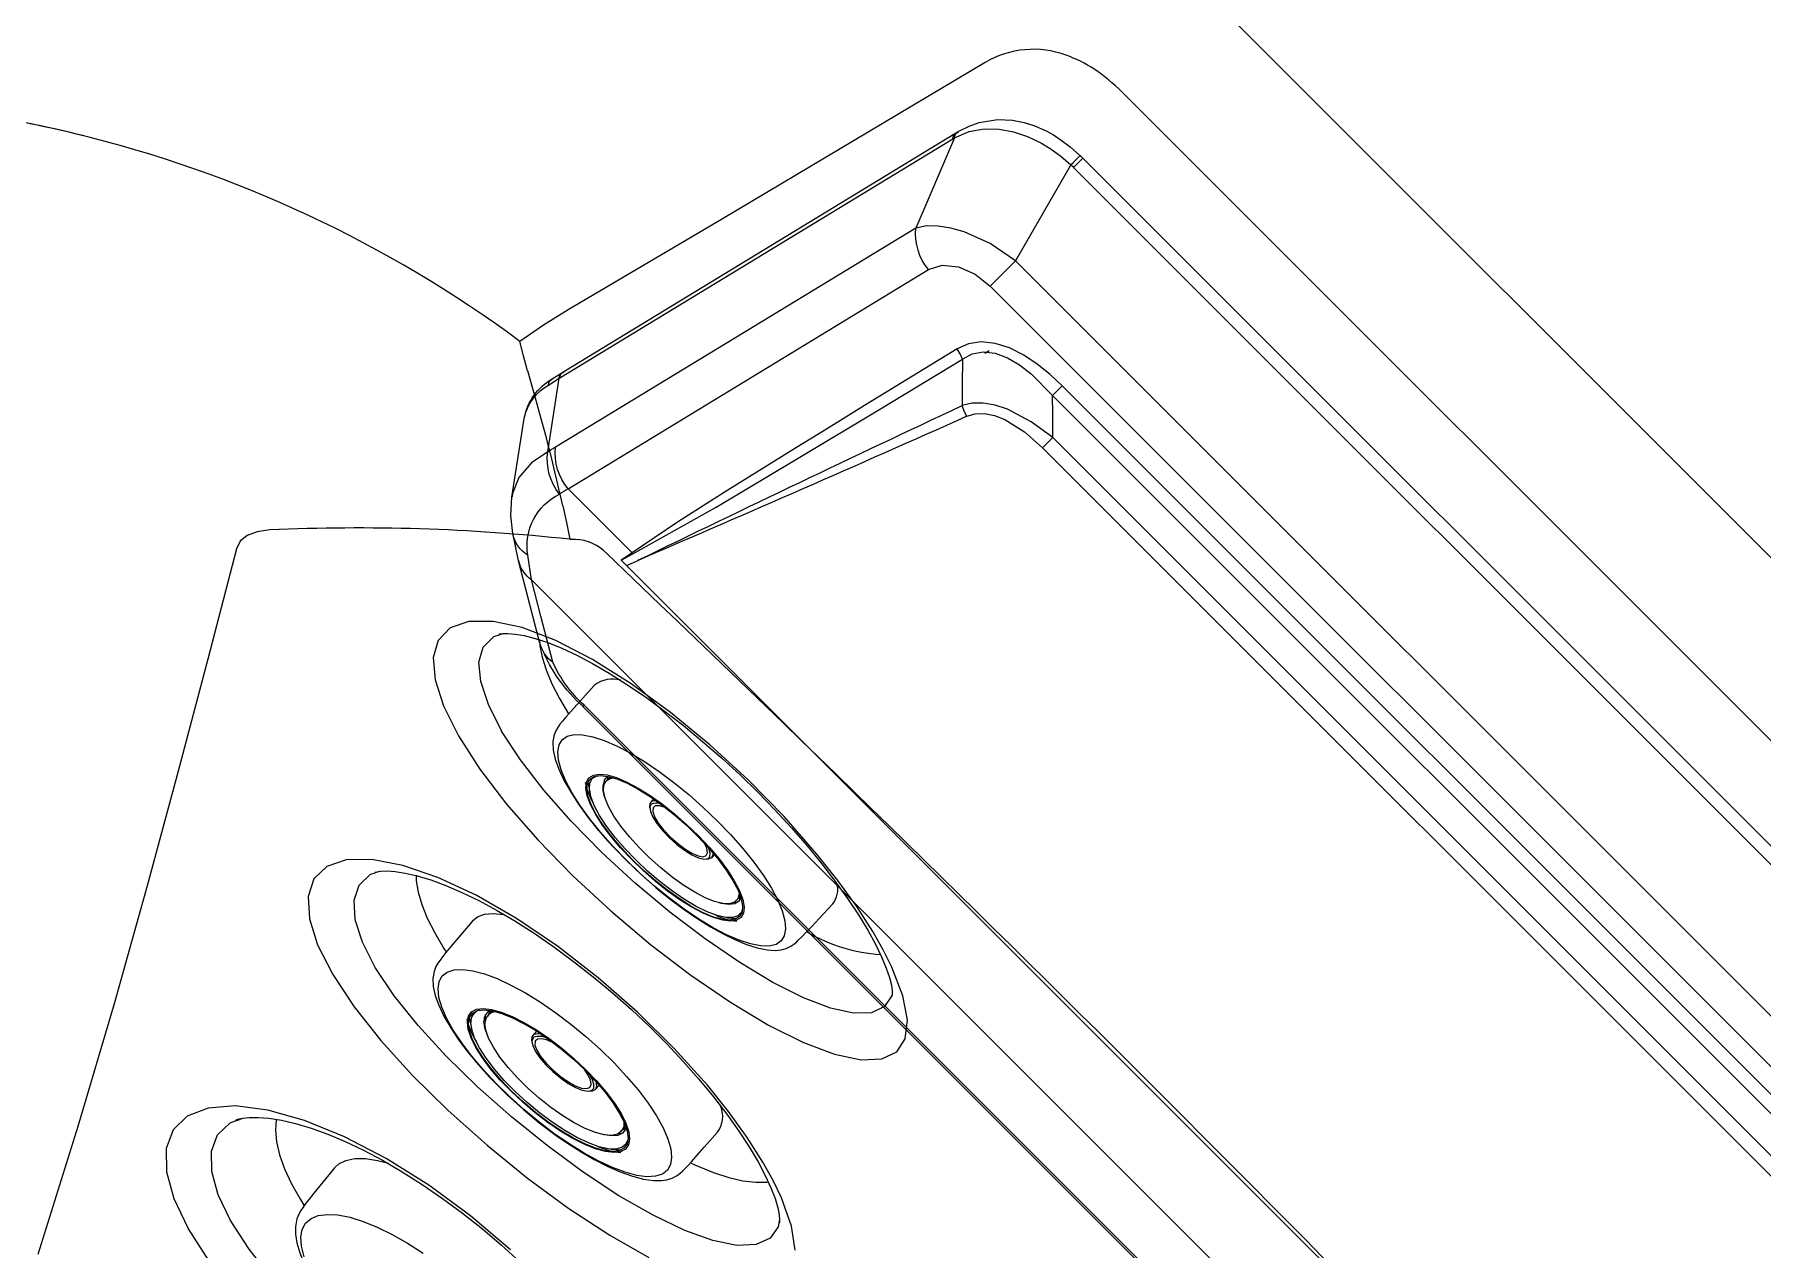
# Model space of a CAD drawing. Extents: x 413 to 494, y 628 to 766.
# Drawn here: x 476.15 to 485.77, y 711.71 to 718.48 of the extents above; entities that cross this region are included whole.
import ezdxf

# ---------------------------------------------------------------- set-up
doc = ezdxf.new("R2010")
doc.units = 0
doc.header["$MEASUREMENT"] = 0
for name, color, linetype in [('1', 4, 'Continuous'), ('BDIM_CYAN', 4, 'Continuous'), ('BDIM_GREEN', 3, 'Continuous'), ('BDIM_YELLOW', 2, 'Continuous')]:
    doc.layers.add(name, color=color, linetype=linetype)

# ---------------------------------------------------------------- blocks, each defined once
blk = doc.blocks.new('PILLOW')
at = {"layer": 'BDIM_GREEN', "linetype": 'Continuous', "lineweight": 25}
for p, q in [((9.7038, -3.1329), (9.6939, -3.127)), ((11.8932, -4.4649), (9.7038, -3.133)), ((9.7155, -3.1617), (9.9303, -3.6649)), ((9.7246, -3.1672), (9.7155, -3.1617)), ((11.914, -4.499), (9.7246, -3.1672)), ((9.0161, -3.2604), (9.001, -3.2752)), ((9.0005, -3.2747), (3.2748, -9.0005)), ((9.0522, -3.3264), (3.3264, -9.0521)), ((9.0662, -3.3127), (9.3761, -3.8473)), ((9.9303, -3.6649), (11.9388, -4.8868)), ((3.8474, -9.3761), (9.3761, -3.8473)), ((9.3761, -3.8473), (9.5166, -3.9877)), ((11.8688, -5.1185), (9.8603, -3.8966)), ((9.5166, -3.9877), (3.9878, -9.5165)), ((9.522, -4.3488), (9.5469, -4.364)), ((11.8977, -4.4677), (11.8932, -4.4649)), ((11.9579, -4.506), (11.8977, -4.4677)), ((11.9185, -4.5018), (11.914, -4.4991)), ((11.9817, -4.9117), (11.9185, -4.5018)), ((11.9774, -4.5396), (11.9185, -4.5018)), ((4.5448, -9.1148), (9.1148, -4.5447)), ((9.1687, -4.5986), (4.5986, -9.1686)), ((9.1687, -4.5986), (9.1148, -4.5447)), ((12.1828, -5.1655), (12.1112, -4.7147)), ((4.8328, -9.1676), (9.1676, -4.8327)), ((9.2247, -4.8898), (4.8899, -9.2246)), ((9.2247, -4.8898), (9.1676, -4.8327)), ((11.5122, -5.4751), (11.8688, -5.1185)), ((12.1447, -5.519), (12.1773, -5.3662)), ((11.5737, -5.5155), (11.5084, -5.4797)), ((11.5122, -5.4751), (11.5737, -5.5155)), ((12.072, -5.626), (12.0928, -5.4876)), ((11.5431, -5.5461), (5.5462, -11.5431)), ((11.5431, -5.5461), (11.4791, -5.5168)), ((11.5737, -5.5155), (11.5431, -5.5461)), ((12.0262, -5.978), (12.1445, -5.5199)), ((12.072, -5.626), (5.626, -12.072)), ((11.7796, -6.3231), (6.3232, -11.7795)), ((6.3306, -11.787), (11.787, -6.3306)), ((11.7849, -6.3285), (11.7844, -6.328)), ((3.2752, -9.0009), (3.2604, -9.016)), ((3.2752, -9.001), (3.2748, -9.0005)), ((3.8474, -9.3761), (3.3127, -9.0661)), ((4.5986, -9.1686), (4.5448, -9.1148)), ((4.8899, -9.2246), (4.8328, -9.1676)), ((3.9878, -9.5165), (3.8474, -9.3761)), ((3.1271, -9.6939), (3.133, -9.7038)), ((3.133, -9.7038), (4.4649, -11.8931)), ((3.6649, -9.9303), (3.1617, -9.7155)), ((3.1617, -9.7155), (3.1672, -9.7246)), ((3.1672, -9.7246), (4.4991, -11.9139)), ((3.8967, -9.8603), (5.1186, -11.8687)), ((4.8868, -11.9387), (3.6649, -9.9303)), ((5.1186, -11.8687), (5.4752, -11.5121)), ((5.5155, -11.5737), (5.4752, -11.5121)), ((5.4798, -11.5083), (5.5155, -11.5737)), ((5.5462, -11.5431), (5.5155, -11.5737)), ((5.5168, -11.479), (5.5462, -11.5431)), ((6.328, -11.7844), (6.3285, -11.7849)), ((4.4649, -11.8931), (4.4677, -11.8977)), ((4.4677, -11.8977), (4.506, -11.9578)), ((4.4991, -11.9139), (4.5019, -11.9184)), ((4.9117, -11.9816), (4.5019, -11.9184)), ((4.5019, -11.9184), (4.5397, -11.9774)), ((5.5199, -12.1444), (5.978, -12.0261)), ((4.7148, -12.1112), (5.1656, -12.1828)), ((5.4876, -12.0927), (5.626, -12.072)), ((5.3662, -12.1773), (5.519, -12.1447))]:
    blk.add_line(p, q, dxfattribs=at)
at = {"layer": 'BDIM_GREEN', "linetype": 'Continuous', "lineweight": 25, "flags": 128}
for points in [[(9.694, -3.1271), (9.6335, -3.0965), (9.5771, -3.0769), (9.4754, -3.0604), (9.3922, -3.0634), (9.3277, -3.0757), (9.2728, -3.0928), (9.2045, -3.1229), (9.1643, -3.1453), (9.12, -3.1742), (9.0713, -3.2112), (9.0161, -3.2604)], [(9.7155, -3.1617), (9.6328, -3.1274), (9.5497, -3.1123), (9.4673, -3.1133), (9.3872, -3.1277), (9.309, -3.1539), (9.2306, -3.1919), (9.1774, -3.2247), (9.1233, -3.264), (9.0662, -3.3127)], [(9.0008, -3.275), (9.0092, -3.2667), (9.0159, -3.2602)], [(9.0662, -3.3127), (9.0583, -3.3203), (9.0522, -3.3264)], [(9.3761, -3.8473), (9.5163, -3.7514), (9.6623, -3.6853), (9.7349, -3.6646), (9.8055, -3.6533), (9.8718, -3.6527), (9.9303, -3.6649)], [(9.8603, -3.8966), (9.7836, -3.8724), (9.6933, -3.8813), (9.6007, -3.9216), (9.5166, -3.9877)], [(9.1148, -4.5447), (9.1824, -4.4812), (9.2538, -4.4234), (9.3295, -4.3728), (9.4086, -4.3328), (9.4888, -4.3075), (9.5667, -4.2996), (9.6382, -4.3107), (9.7005, -4.3384)], [(9.6708, -4.3947), (9.6174, -4.3664), (9.5561, -4.3548), (9.4894, -4.3622), (9.4207, -4.3872), (9.353, -4.4267), (9.2881, -4.4771), (9.1687, -4.5986)], [(9.6708, -4.3947), (9.683, -4.3654), (9.7005, -4.3384)], [(9.6708, -4.3947), (9.672, -4.5401), (9.6729, -4.6544)], [(11.5084, -5.4797), (11.0436, -5.2199), (10.5857, -4.9473), (10.1282, -4.6716), (9.6708, -4.3947)], [(9.7005, -4.3384), (9.8498, -4.4297), (9.9824, -4.5109), (10.0983, -4.5819), (10.2165, -4.6544), (10.3502, -4.7365), (10.4768, -4.8145), (10.5964, -4.8883), (10.7328, -4.9726), (10.9935, -5.1351), (11.2594, -5.3043), (11.5122, -5.4751)], [(9.1676, -4.8327), (9.1682, -4.7016), (9.1687, -4.5986)], [(9.1676, -4.8327), (9.2875, -4.744), (9.4194, -4.6744), (9.4878, -4.6517), (9.5549, -4.6401), (9.6175, -4.6413), (9.6729, -4.6544)], [(9.6459, -4.7139), (9.5996, -4.7001), (9.5475, -4.6985), (9.4917, -4.7097), (9.4346, -4.732), (9.3251, -4.8007), (9.2247, -4.8898)], [(9.6459, -4.7139), (9.6623, -4.6855), (9.6729, -4.6544)], [(12.1772, -5.3669), (12.188, -5.2669), (12.1824, -5.1627)], [(11.9536, -6.0845), (12.0198, -5.8276), (12.072, -5.626)], [(3.2605, -9.0161), (3.2006, -9.0846), (3.1554, -9.1483), (3.1207, -9.2094), (3.0847, -9.2975), (3.065, -9.3832), (3.0603, -9.4674), (3.07, -9.5484), (3.0927, -9.6239), (3.1271, -9.694)], [(3.2602, -9.0159), (3.2685, -9.0074), (3.275, -9.0007)], [(3.3127, -9.0661), (3.264, -9.1233), (3.2247, -9.1774), (3.192, -9.2306), (3.154, -9.3089), (3.1278, -9.3871), (3.1133, -9.4672), (3.1123, -9.5496), (3.1275, -9.6327), (3.1617, -9.7155)], [(3.3264, -9.0521), (3.3187, -9.06), (3.3127, -9.0661)], [(4.3385, -9.7005), (4.3108, -9.6382), (4.2997, -9.5671), (4.3074, -9.4894), (4.3179, -9.4495), (4.3327, -9.409), (4.3708, -9.3328), (4.4224, -9.2548), (4.5448, -9.1148)], [(4.5986, -9.1686), (4.4769, -9.2884), (4.4267, -9.3533), (4.3871, -9.421), (4.3622, -9.4899), (4.3549, -9.5565), (4.3666, -9.6176), (4.3947, -9.6708)], [(4.5986, -9.1686), (4.7298, -9.168), (4.8328, -9.1676)], [(4.6545, -9.6729), (4.6413, -9.6176), (4.6402, -9.5549), (4.6518, -9.4877), (4.6745, -9.4192), (4.744, -9.2875), (4.8328, -9.1676)], [(4.8899, -9.2246), (4.8219, -9.2987), (4.7636, -9.378), (4.7201, -9.4618), (4.6978, -9.5605), (4.714, -9.6459)], [(3.6649, -9.9303), (3.6528, -9.8717), (3.6533, -9.8055), (3.6646, -9.735), (3.6853, -9.6624), (3.7514, -9.5163), (3.8474, -9.3761)], [(3.9878, -9.5165), (3.9217, -9.6006), (3.8813, -9.6933), (3.8724, -9.7836), (3.8967, -9.8603)], [(4.3947, -9.6708), (4.3654, -9.683), (4.3385, -9.7005)], [(5.4752, -11.5121), (5.3807, -11.3756), (5.2899, -11.237), (5.1947, -11.0879), (5.1054, -10.9459), (5.0137, -10.7989), (4.9231, -10.6527), (4.8474, -10.5301), (4.7423, -10.3593), (4.6224, -10.1641), (4.4878, -9.9445), (4.3385, -9.7005)], [(4.6545, -9.6729), (4.509, -9.6717), (4.3947, -9.6708)], [(4.3947, -9.6708), (4.6716, -10.1282), (4.9473, -10.5857), (5.2199, -11.0435), (5.4798, -11.5083)], [(4.714, -9.6459), (4.6818, -9.6638), (4.6545, -9.6729)], [(5.5167, -11.4791), (5.0819, -10.5778), (4.6545, -9.6729)], [(4.714, -9.6459), (5.1186, -10.5602), (5.317, -11.0201), (5.3845, -11.1767), (5.4116, -11.2395), (5.4153, -11.2479), (5.4156, -11.2488), (5.4158, -11.2492), (5.4159, -11.2494), (5.4162, -11.2501), (5.517, -11.4789)], [(5.626, -12.072), (5.8827, -12.0056), (6.0845, -11.9535)], [(5.1628, -12.1824), (5.267, -12.1879), (5.3669, -12.1771)]]:
    blk.add_lwpolyline(points, dxfattribs=at)
at = {"layer": 'BDIM_GREEN', "linetype": 'Continuous', "lineweight": 25}
for centre, radius, start, end in [((9.618, -3.697), 0.3139, 320.51121, 5.87223), ((11.7985, -4.7831), 0.3197, 10.89475, 60.1159), ((69.7353, 129.9544), 147.4663, 245.953435, 246.730987), ((-51.6253, -135.3831), 144.3866, 64.08404, 64.878272), ((11.6265, -4.9189), 0.3139, 320.51121, 5.87223), ((11.6734, -4.954), 0.3112, 321.38032, 7.82331), ((11.7804, -5.4344), 0.3168, 350.34117, 64.56175), ((11.6467, -5.5899), 0.1769, 139.51611, 141.45316), ((11.192, -5.6692), 0.8895, 311.97824, 337.62002), ((11.302, -5.7922), 0.7141, 311.97177, 335.8418), ((-2.2111, -14.7807), 7.9479, 45.97276, 46.4965), ((3.6971, -9.618), 0.3139, 264.12777, 309.48879), ((5.59, -11.6466), 0.1769, 128.54684, 130.48389), ((5.6644, -11.1843), 0.8983, 290.37626, 317.86931), ((5.7932, -11.3033), 0.7125, 294.13089, 318.0554), ((4.9189, -11.6265), 0.3139, 264.12777, 309.48879), ((4.9542, -11.6738), 0.3108, 262.1449, 308.65135), ((5.4352, -11.779), 0.3181, 205.61002, 279.4841), ((4.7831, -11.7984), 0.3197, 209.89627, 259.04405)]:
    blk.add_arc(centre, radius, start, end, dxfattribs=at)
for centre, major_axis, ratio, start_param, end_param in [((11.7887, -3.2868), (-0.7368, 1.6949), 0.480619, 2.543345, 2.582873), ((11.5937, -3.3936), (-0.9508, 1.8507), 0.433377, 2.49452, 2.534048), ((3.2869, -11.7887), (1.6949, -0.7368), 0.480619, 0.558719, 0.598248), ((3.3936, -11.5937), (1.8507, -0.9508), 0.433377, 0.607543, 0.647072)]:
    blk.add_ellipse(centre, major_axis=major_axis, ratio=ratio, start_param=start_param, end_param=end_param, dxfattribs=at)
at = {"layer": 'BDIM_YELLOW', "linetype": 'Continuous', "lineweight": 25}
for p, q in [((9.0522, -3.3264), (9.0005, -3.2747)), ((11.7844, -6.328), (11.7796, -6.3231)), ((3.3264, -9.0521), (3.2752, -9.001)), ((6.3232, -11.7795), (6.328, -11.7844))]:
    blk.add_line(p, q, dxfattribs=at)
at = {"layer": 'BDIM_YELLOW', "linetype": 'Continuous', "lineweight": 25, "flags": 128}
for points in [[(11.9817, -4.9117), (12.0728, -4.9741), (12.1433, -5.0559), (12.1791, -5.1449), (12.1803, -5.1637)], [(5.1638, -12.1803), (5.1445, -12.179), (5.0558, -12.1431), (4.9998, -12.0998), (4.9499, -12.0418), (4.9117, -11.9816)]]:
    blk.add_lwpolyline(points, dxfattribs=at)
at = {"layer": 'BDIM_YELLOW', "linetype": 'Continuous', "lineweight": 25}
for centre, radius, start, end in [((9.6769, -3.1623), 0.0387, 0.90388, 64.0123), ((9.6787, -3.1717), 0.0462, 5.66196, 57.10575), ((16.3501, 3.7184), 10.1238, 223.58646, 223.98822), ((11.8759, -4.4993), 0.0381, 0.40343, 63.3934), ((11.8806, -4.502), 0.0379, 0.26399, 63.47022), ((11.9393, -4.5394), 0.0381, 359.71099, 61.00657), ((11.8497, -4.7737), 0.2667, 11.77856, 61.39163), ((12.009, -5.3407), 0.1691, 299.69999, 351.16387), ((11.9757, -5.4854), 0.1705, 304.43181, 348.79364), ((11.8576, -5.9441), 0.17, 304.34985, 348.65344), ((3.1623, -9.6768), 0.0387, 205.98559, 269.09796), ((3.1674, -9.6866), 0.038, 206.31412, 269.636), ((4.4993, -11.876), 0.0379, 206.44226, 269.66105), ((4.502, -11.8805), 0.0379, 206.55107, 269.73503), ((4.5396, -11.9391), 0.0382, 209.1215, 270.1613), ((4.774, -11.8494), 0.267, 208.63783, 258.1925), ((5.9441, -11.8576), 0.17, 281.34642, 325.65059), ((5.3407, -12.0089), 0.1691, 278.83333, 330.29948), ((5.4854, -11.9756), 0.1705, 281.20605, 325.56846)]:
    blk.add_arc(centre, radius, start, end, dxfattribs=at)
blk = doc.blocks.new('2018 BEAM (110V)')
at = {"layer": 'BDIM_CYAN'}
for p, q in [((75.4667, 69.0747), (69.0747, 75.4667)), ((68.0609, 74.8628), (66.5997, 73.9934)), ((74.6976, 68.8232), (68.8232, 74.6976)), ((66.5997, 73.9934), (65.7355, 73.4835)), ((65.746, 72.2054), (65.7773, 72.205)), ((65.7931, 72.202), (65.7607, 72.2052)), ((65.3523, 71.6729), (65.3566, 71.6742)), ((65.3566, 71.6742), (65.3748, 71.6802)), ((64.66, 70.346), (64.6636, 70.3472)), ((64.6636, 70.3472), (64.6867, 70.3547)), ((63.8868, 68.965), (63.8908, 68.9666)), ((63.8908, 68.9666), (63.9228, 68.9787))]:
    blk.add_line(p, q, dxfattribs=at)
at = {"layer": 'BDIM_CYAN', "flags": 128}
for points in [[(65.7355, 73.4835), (65.5986, 73.3993), (65.4679, 73.3085)], [(65.5107, 73.1448), (65.4873, 73.2279), (65.468, 73.3085)], [(65.7061, 72.3919), (65.7264, 72.2987), (65.746, 72.2054)], [(64.0734, 72.2571), (64.0029, 72.2476), (63.9478, 72.2262), (63.9091, 72.1939), (63.8879, 72.1513)], [(63.8879, 72.1513), (63.7278, 71.5375), (63.563, 70.9127), (63.3905, 70.2737), (63.2059, 69.6155), (63.0037, 68.9319), (62.781, 68.2188)], [(65.1249, 71.1091), (65.2439, 70.9238), (65.3936, 70.7283), (65.5679, 70.5292), (65.7626, 70.33), (65.9746, 70.1336), (66.1953, 69.9475), (66.4203, 69.7757), (66.6414, 69.6244), (66.8528, 69.4979), (67.0481, 69.4003), (67.2213, 69.3352), (67.3686, 69.3041), (67.4847, 69.3087), (67.568, 69.3481), (67.6154, 69.4216), (67.6268, 69.5268), (67.6015, 69.6607), (67.5408, 69.8195), (67.4925, 69.9162), (67.4343, 70.0184), (67.3447, 70.1576), (67.2401, 70.3029), (67.1229, 70.451), (66.94, 70.6594), (66.7398, 70.8642), (66.5268, 71.06), (66.3074, 71.2403), (66.0866, 71.4005), (65.8714, 71.5351), (65.6671, 71.6407), (65.4808, 71.7127), (65.318, 71.7477), (65.1827, 71.7469), (65.0791, 71.7109), (65.0121, 71.642), (64.9849, 71.5455), (64.9951, 71.4226), (65.0422, 71.2761), (65.1249, 71.1091)], [(65.3658, 71.1366), (65.3652, 71.1376), (65.2918, 71.2838), (65.2492, 71.4125), (65.2394, 71.5197), (65.263, 71.6036), (65.3229, 71.6633), (65.3523, 71.6729)], [(65.3513, 71.6767), (65.3552, 71.6778), (65.372, 71.6801), (65.4004, 71.6807), (65.4403, 71.6773), (65.4912, 71.6685), (65.5523, 71.6528), (65.6226, 71.6296), (65.7008, 71.5983), (65.7852, 71.5588), (65.8718, 71.5131), (65.9652, 71.4589), (66.0638, 71.3966), (66.1666, 71.3267), (66.2721, 71.2498), (66.379, 71.1668), (66.4859, 71.0788), (66.5914, 70.9867), (66.6942, 70.8917), (66.7933, 70.795), (66.8884, 70.697), (66.9801, 70.5972), (67.0675, 70.4968), (67.1494, 70.3968), (67.225, 70.2985), (67.2935, 70.2033), (67.354, 70.1123), (67.406, 70.027), (67.4492, 69.9485), (67.4833, 69.878), (67.5092, 69.8153), (67.5271, 69.7619), (67.5376, 69.7193), (67.5421, 69.6888), (67.5426, 69.6715), (67.5423, 69.6681)], [(65.5771, 71.6462), (65.5792, 71.6118), (65.5911, 71.5481), (65.6135, 71.4773), (65.6462, 71.4001), (65.6887, 71.3173), (65.7391, 71.2323)], [(67.5421, 69.6706), (67.5414, 69.6638), (67.5001, 69.6004), (67.4276, 69.5667), (67.3264, 69.5636), (67.1982, 69.5917), (67.0473, 69.6492), (66.877, 69.735), (66.6927, 69.8457), (66.4998, 69.9779), (66.3032, 70.1276), (66.1102, 70.2894), (65.9245, 70.4602), (65.754, 70.6332), (65.601, 70.8062), (65.47, 70.9757), (65.3658, 71.1366)], [(64.4222, 69.7832), (64.4249, 69.7786), (64.5433, 69.5999), (64.6922, 69.4116), (64.8693, 69.2163), (65.0676, 69.0207), (65.2841, 68.8278), (65.51, 68.6449), (65.7407, 68.4758), (65.9679, 68.3268), (66.1856, 68.2025)], [(67.0016, 68.2429), (66.9813, 68.3769), (66.925, 68.535), (66.8786, 68.6316), (66.8219, 68.7334), (66.7337, 68.8717), (66.6299, 69.0154), (66.5126, 69.1617), (66.3275, 69.3676), (66.1234, 69.569), (65.9044, 69.7609), (65.6776, 69.9367), (65.4482, 70.0917), (65.2238, 70.2209), (65.0102, 70.3203), (64.8142, 70.3874), (64.6421, 70.4201), (64.499, 70.4181), (64.3908, 70.3815), (64.3191, 70.3127), (64.2869, 70.2146), (64.2942, 70.09), (64.3401, 69.9456), (64.4222, 69.7832)], [(64.6617, 69.8177), (64.5894, 69.9589), (64.5492, 70.0845), (64.543, 70.193), (64.5718, 70.2783), (64.6356, 70.338), (64.66, 70.346)], [(64.6588, 70.3493), (64.6587, 70.3492), (64.6695, 70.3523), (64.6922, 70.3555), (64.7265, 70.3565), (64.7722, 70.3533), (64.8289, 70.3445), (64.8957, 70.3291), (64.9714, 70.3063), (65.0548, 70.2757), (65.1443, 70.2373), (65.2379, 70.1918), (65.3363, 70.1387), (65.4397, 70.0777), (65.5469, 70.0093), (65.6564, 69.934), (65.7668, 69.8528), (65.8766, 69.7666), (65.9844, 69.6766), (66.089, 69.5836), (66.1892, 69.489), (66.2854, 69.3925), (66.3776, 69.2943), (66.4649, 69.1954), (66.5462, 69.097), (66.6206, 69.0005), (66.6873, 68.9071), (66.7456, 68.8181), (66.795, 68.7349), (66.8352, 68.6587), (66.8664, 68.5903), (66.8894, 68.53), (66.9043, 68.4792), (66.9123, 68.4394), (66.9147, 68.4119), (66.9142, 68.3973), (66.9141, 68.3959)], [(64.8892, 70.3326), (64.89, 70.3015), (64.8997, 70.2386), (64.9202, 70.1687), (64.9513, 70.0927), (64.9926, 70.0112), (65.0438, 69.9251), (65.0558, 69.9063)], [(66.9143, 68.4165), (66.9076, 68.3737), (66.8614, 68.3089), (66.7836, 68.2738), (66.6771, 68.2693), (66.543, 68.296), (66.3863, 68.3524), (66.2099, 68.4371), (66.0197, 68.5467), (65.8209, 68.6775), (65.6188, 68.8256), (65.4207, 68.9855), (65.2305, 69.1538), (65.0561, 69.3241), (64.8999, 69.4943), (64.767, 69.6603), (64.6617, 69.8177)], [(63.6166, 68.3665), (63.6195, 68.3613), (63.7351, 68.1802)], [(65.4159, 68.2452), (65.1923, 68.4341), (64.9594, 68.6052), (64.7226, 68.7539), (64.4898, 68.8753), (64.2673, 68.966), (64.0622, 69.0237), (63.8814, 69.0465), (63.7299, 69.035), (63.6137, 68.9898), (63.5347, 68.9132), (63.4965, 68.8088), (63.4982, 68.6791), (63.5391, 68.5312), (63.6166, 68.3665)], [(63.8554, 68.408), (63.7863, 68.5518), (63.7498, 68.6809), (63.7481, 68.794), (63.7821, 68.8851), (63.8521, 68.9519), (63.8868, 68.965)], [(63.8855, 68.9686), (63.8946, 68.9722), (63.921, 68.9785), (63.9591, 68.9829), (64.0083, 68.9833), (64.0684, 68.9786), (64.1386, 68.9674), (64.2178, 68.9491), (64.3045, 68.9232), (64.3973, 68.8896), (64.494, 68.8487), (64.5952, 68.8003), (64.7013, 68.7439), (64.8111, 68.6799), (64.9232, 68.6089), (65.036, 68.5315), (65.1482, 68.4486), (65.2582, 68.3613), (65.3647, 68.2707), (65.4665, 68.1776)], [(64.1097, 68.9722), (64.1094, 68.9706), (64.1046, 68.9122), (64.1109, 68.8465), (64.1282, 68.7741), (64.1564, 68.6958), (64.1953, 68.6124), (64.2443, 68.5247), (64.2634, 68.4937)], [(66.4217, 68.7273), (66.4545, 68.7126), (66.5462, 68.6759), (66.6319, 68.6483), (66.7105, 68.6301), (66.7814, 68.6214), (66.8437, 68.6224), (66.8526, 68.6234)], [(66.1836, 67.0825), (66.1681, 67.0103), (66.1147, 66.9378), (66.0294, 66.8948), (65.9154, 66.8827), (65.7737, 66.9023), (65.6099, 66.9524), (65.4265, 67.0318), (65.2301, 67.1371), (65.0257, 67.2648), (64.8189, 67.4107), (64.617, 67.5694), (64.4241, 67.7375), (64.248, 67.9083), (64.0914, 68.0797), (63.9591, 68.2477), (63.8554, 68.408)]]:
    blk.add_lwpolyline(points, dxfattribs=at)
at = {"layer": 'BDIM_CYAN'}
for centre, radius, start, end in [((68.3284, 74.4136), 0.5228, 69.51191, 120.77942), ((61.3689, 67.7686), 6.8903, 76.40117, 87.54748), ((61.3697, 67.7795), 6.8794, 75.96315, 87.34488), ((61.3684, 67.7608), 6.898, 53.53702, 76.41249), ((54.8619, 69.9792), 11.1094, 12.54315, 16.55583), ((64.5689, 61.2191), 11.0492, 83.88423, 92.57022), ((65.7654, 71.948), 0.2572, 43.52789, 87.34643), ((-58.9253, -58.9237), 181.0196, 43.617841, 46.38144), ((67.5367, 70.8195), 0.9298, 239.81027, 266.34204)]:
    blk.add_arc(centre, radius, start, end, dxfattribs=at)
blk.add_ellipse((68.4759, 73.4892), major_axis=(-0.2213, 1.4402), ratio=0.581848, start_param=5.612671, end_param=5.984078, dxfattribs=at)
at = {"layer": 'BDIM_GREEN', "linetype": 'Continuous', "lineweight": 25}
for p, q in [((65.8818, 71.391), (65.8837, 71.393)), ((65.9433, 70.8719), (65.9602, 70.8834)), ((65.9554, 70.8707), (65.9625, 70.8829)), ((65.8469, 70.8518), (65.8568, 70.7964)), ((65.9365, 70.8408), (65.9382, 70.8655)), ((65.9554, 70.8707), (65.9516, 70.8616)), ((66.2124, 70.7581), (66.1968, 70.7408)), ((66.5362, 70.4301), (66.5521, 70.4471)), ((66.6832, 70.1834), (66.6587, 70.1796)), ((66.6216, 70.0962), (66.6776, 70.0913)), ((65.1857, 69.5329), (65.185, 69.5367)), ((65.1857, 69.5329), (65.1976, 69.478)), ((65.275, 69.5394), (65.2766, 69.5558)), ((65.2753, 69.5292), (65.275, 69.5394)), ((65.5601, 69.4642), (65.5395, 69.4399)), ((65.8878, 69.1391), (65.9088, 69.163)), ((66.0593, 68.9263), (66.0437, 68.9135)), ((65.9751, 68.8063), (66.0312, 68.8026)), ((66.035, 68.8023), (66.0312, 68.8026))]:
    blk.add_line(p, q, dxfattribs=at)
at = {"layer": 'BDIM_GREEN', "linetype": 'Continuous', "lineweight": 25, "flags": 128}
for points in [[(65.8818, 71.391), (65.8656, 71.3729), (65.7528, 71.247), (65.7241, 71.2147), (65.7042, 71.1912), (65.6906, 71.174), (65.68, 71.1591), (65.6677, 71.1382), (65.6569, 71.1099), (65.6513, 71.074), (65.6535, 71.0291), (65.6644, 70.9797), (65.684, 70.9245), (65.7146, 70.8593), (65.7523, 70.7931), (65.7897, 70.7353), (65.8409, 70.6642), (65.8968, 70.5939), (65.9577, 70.5234), (66.0106, 70.4662), (66.0542, 70.4217), (66.1078, 70.3696), (66.1408, 70.3388)], [(65.7034, 71.0879), (65.7316, 71.1071), (65.7698, 71.1164), (65.8172, 71.1156), (65.8732, 71.1047), (65.9367, 71.084), (66.0066, 71.0537), (66.0818, 71.0144), (66.161, 70.9668), (66.2427, 70.9116), (66.3256, 70.8499), (66.4084, 70.7826), (66.4895, 70.711), (66.5676, 70.6363), (66.6413, 70.5596), (66.7094, 70.4824), (66.7708, 70.406), (66.8243, 70.3317), (66.8691, 70.2607), (66.9043, 70.1942), (66.9295, 70.1335), (66.9441, 70.0795), (66.9479, 70.0331), (66.9408, 69.9952), (66.923, 69.9664), (66.8948, 69.9472), (66.8566, 69.9379), (66.8091, 69.9387), (66.7532, 69.9496), (66.6897, 69.9704), (66.6197, 70.0006), (66.5446, 70.0399), (66.4654, 70.0876), (66.3837, 70.1427), (66.3007, 70.2044), (66.218, 70.2717), (66.1369, 70.3433), (66.0588, 70.4181), (65.9851, 70.4947), (65.9169, 70.5719), (65.8556, 70.6483), (65.8021, 70.7227), (65.7573, 70.7937), (65.7221, 70.8601), (65.6969, 70.9209), (65.6823, 70.9749), (65.6785, 71.0212), (65.6856, 71.0591), (65.7034, 71.0879)], [(65.8525, 70.8761), (65.8768, 70.8913), (65.911, 70.8965), (65.9542, 70.8916), (66.0053, 70.8768), (66.0631, 70.8523), (66.1262, 70.8189), (66.1929, 70.7772), (66.2616, 70.7284), (66.3307, 70.6737), (66.3985, 70.6143), (66.4633, 70.5518), (66.5234, 70.4877), (66.5775, 70.4236), (66.6241, 70.361), (66.6622, 70.3015), (66.6907, 70.2466), (66.7091, 70.1975), (66.7168, 70.1556), (66.7136, 70.1219), (66.6997, 70.0971), (66.6753, 70.0819), (66.6411, 70.0767), (66.5979, 70.0816), (66.5468, 70.0964), (66.489, 70.1209), (66.426, 70.1543), (66.3593, 70.196), (66.2905, 70.2448), (66.2214, 70.2995), (66.1536, 70.3589), (66.0888, 70.4214), (66.0287, 70.4855), (65.9746, 70.5497), (65.928, 70.6122), (65.8899, 70.6717), (65.8614, 70.7267), (65.843, 70.7757), (65.8354, 70.8176), (65.8385, 70.8513), (65.8525, 70.8761)], [(65.8579, 70.8686), (65.8819, 70.8835), (65.9156, 70.8887), (65.9581, 70.8839), (66.0084, 70.8693), (66.0653, 70.8452), (66.1273, 70.8123), (66.1929, 70.7713), (66.2606, 70.7233), (66.3286, 70.6694), (66.3953, 70.611), (66.4591, 70.5494), (66.5183, 70.4863), (66.5715, 70.4232), (66.6174, 70.3616), (66.6548, 70.3031), (66.6829, 70.249), (66.701, 70.2008), (66.7086, 70.1595), (66.7054, 70.1263), (66.6917, 70.1019), (66.6677, 70.087), (66.6341, 70.0818), (66.5916, 70.0866), (66.5413, 70.1013), (66.4844, 70.1253), (66.4224, 70.1583), (66.3567, 70.1992), (66.289, 70.2473), (66.221, 70.3012), (66.1543, 70.3596), (66.0906, 70.4211), (66.0314, 70.4842), (65.9782, 70.5473), (65.9323, 70.6089), (65.8948, 70.6674), (65.8667, 70.7215), (65.8487, 70.7698), (65.8411, 70.811), (65.8442, 70.8442), (65.8579, 70.8686)], [(66.7086, 70.1448), (66.7019, 70.1266), (66.6828, 70.1066), (66.6533, 70.0967), (66.6142, 70.097), (66.5665, 70.1076), (66.5114, 70.1282), (66.4504, 70.1583), (66.3851, 70.1971), (66.3171, 70.2435), (66.2482, 70.2964), (66.1802, 70.3544), (66.1148, 70.416), (66.0538, 70.4796), (65.9987, 70.5436), (65.9509, 70.6063), (65.9117, 70.6661), (65.8822, 70.7214), (65.863, 70.7708), (65.8546, 70.813), (65.8574, 70.8469), (65.8711, 70.8717), (65.8711, 70.8717)], [(65.8711, 70.8717), (65.8955, 70.8867), (65.8975, 70.8873)], [(65.9473, 70.8583), (65.9702, 70.872), (65.9898, 70.8755)], [(66.6243, 70.0809), (66.5969, 70.0851), (66.5461, 70.0998), (66.4887, 70.1241), (66.4261, 70.1574), (66.3597, 70.1988), (66.2914, 70.2473), (66.2227, 70.3017), (66.1553, 70.3607), (66.091, 70.4229), (66.0312, 70.4866), (65.9774, 70.5503), (65.9311, 70.6126), (65.8932, 70.6717), (65.8649, 70.7263), (65.8466, 70.775), (65.8413, 70.7978)], [(66.6887, 70.2357), (66.6886, 70.2286), (66.6814, 70.2007), (66.6636, 70.1821), (66.6356, 70.1734), (66.5983, 70.1748), (66.5527, 70.1862), (66.5001, 70.2073), (66.4421, 70.2376), (66.3803, 70.2761), (66.3165, 70.3217), (66.2525, 70.3732), (66.1902, 70.429), (66.1313, 70.4876), (66.0776, 70.5472), (66.0306, 70.6061), (65.9917, 70.6627), (65.9619, 70.7154), (65.9422, 70.7625), (65.933, 70.8027), (65.9347, 70.835), (65.9473, 70.8583), (65.9473, 70.8583)], [(66.192, 70.7073), (66.1909, 70.713), (66.1929, 70.7346)], [(66.1931, 70.7185), (66.1918, 70.7119), (66.1953, 70.6872), (66.2091, 70.6557), (66.2324, 70.6193), (66.2638, 70.5804), (66.3012, 70.5413), (66.3423, 70.5046), (66.3846, 70.4726), (66.4253, 70.4472), (66.462, 70.4301), (66.4922, 70.4223), (66.5142, 70.4243), (66.5152, 70.4247)], [(66.1929, 70.7346), (66.2058, 70.7469), (66.2249, 70.7493)], [(66.2092, 70.7082), (66.2079, 70.6874), (66.2178, 70.6586), (66.2383, 70.6238), (66.2678, 70.5857), (66.3042, 70.547), (66.3448, 70.5107), (66.3865, 70.4794), (66.4263, 70.4555), (66.4611, 70.4407), (66.4885, 70.4362), (66.5064, 70.4422), (66.5135, 70.4583), (66.5091, 70.4834), (66.4971, 70.5096)], [(66.2795, 70.7088), (66.2761, 70.7103), (66.2447, 70.7201), (66.2218, 70.7194), (66.2092, 70.7082)], [(66.5423, 70.4587), (66.5428, 70.4462), (66.5353, 70.4291), (66.5173, 70.4219), (66.5048, 70.4221)], [(66.5265, 70.436), (66.5284, 70.4567), (66.5199, 70.4845)], [(66.1408, 70.3388), (66.2255, 70.2645), (66.2608, 70.2352), (66.3203, 70.1882), (66.3831, 70.1416), (66.4539, 70.0929), (66.5289, 70.0458), (66.6004, 70.0057), (66.6651, 69.9739), (66.7294, 69.9473), (66.7905, 69.9279), (66.8461, 69.9166), (66.8918, 69.914), (66.9222, 69.9169), (66.9508, 69.9245), (66.9781, 69.9376), (66.9948, 69.9492), (67.0081, 69.9602), (67.0188, 69.97), (67.0397, 69.9904), (67.0599, 70.0114), (67.0936, 70.0472), (67.1353, 70.0917), (67.2117, 70.1736)], [(66.6992, 70.2069), (66.6876, 70.1875), (66.6648, 70.1736), (66.6325, 70.1696), (66.5916, 70.1753), (66.5775, 70.179)], [(66.6984, 70.2092), (66.6897, 70.2026), (66.6869, 70.201)], [(65.205, 70.0797), (65.2313, 70.1014), (65.2698, 70.1156), (65.318, 70.1201), (65.3752, 70.1146), (65.3801, 70.1137)], [(65.205, 70.0797), (65.1896, 70.0615), (65.0823, 69.9346), (65.0551, 69.9021), (65.036, 69.8783), (65.0223, 69.8601), (65.011, 69.8435), (64.9995, 69.8232), (64.9892, 69.7964), (64.9827, 69.7566), (64.9849, 69.7123), (64.9956, 69.6632), (65.0152, 69.6081), (65.0463, 69.5429), (65.0872, 69.473), (65.1309, 69.4085), (65.1784, 69.3456), (65.2358, 69.2763), (65.2979, 69.2077), (65.3588, 69.1453), (65.4036, 69.1022), (65.4869, 69.027)], [(65.0115, 69.7), (65.0177, 69.74), (65.035, 69.7712), (65.0629, 69.7931), (65.1012, 69.8054), (65.149, 69.8078), (65.2056, 69.8004), (65.27, 69.7832), (65.3412, 69.7566), (65.4178, 69.7209), (65.4986, 69.6769), (65.5822, 69.6251), (65.6672, 69.5667), (65.7521, 69.5025), (65.8355, 69.4336), (65.9159, 69.3612), (65.992, 69.2866), (66.0624, 69.211), (66.126, 69.1358), (66.1816, 69.0621), (66.2284, 68.9913), (66.2654, 68.9247), (66.2922, 68.8632), (66.3082, 68.808), (66.3131, 68.7601), (66.3069, 68.7202), (66.2897, 68.689), (66.2617, 68.667), (66.2235, 68.6547), (66.1756, 68.6523), (66.119, 68.6597), (66.0546, 68.6769), (65.9835, 68.7035), (65.9068, 68.7392), (65.826, 68.7833), (65.7424, 68.835), (65.6574, 68.8934), (65.5725, 68.9577), (65.4891, 69.0266), (65.4087, 69.0989), (65.3327, 69.1735), (65.2622, 69.2491), (65.1987, 69.3244), (65.143, 69.398), (65.0963, 69.4688), (65.0592, 69.5355), (65.0324, 69.5969), (65.0164, 69.6521), (65.0115, 69.7)], [(65.1745, 69.5151), (65.1806, 69.5477), (65.1977, 69.5714), (65.2253, 69.5857), (65.2628, 69.5902), (65.3093, 69.5849), (65.3636, 69.5697), (65.4244, 69.5452), (65.4901, 69.5119), (65.5592, 69.4707), (65.63, 69.4225), (65.7006, 69.3685), (65.7695, 69.3102), (65.8348, 69.2488), (65.895, 69.186), (65.9486, 69.1232), (65.9943, 69.062), (66.0309, 69.0039), (66.0575, 68.9504), (66.0736, 68.9028), (66.0786, 68.8622), (66.0725, 68.8297), (66.0554, 68.8059), (66.0278, 68.7916), (65.9903, 68.7871), (65.9438, 68.7925), (65.8895, 68.8076), (65.8288, 68.8321), (65.763, 68.8654), (65.6939, 68.9067), (65.6232, 68.9549), (65.5525, 69.0088), (65.4836, 69.0672), (65.4183, 69.1285), (65.3581, 69.1914), (65.3045, 69.2542), (65.2588, 69.3153), (65.2222, 69.3734), (65.1956, 69.4269), (65.1795, 69.4745), (65.1745, 69.5151)], [(65.1805, 69.5086), (65.1865, 69.5406), (65.2033, 69.564), (65.2305, 69.578), (65.2674, 69.5825), (65.3131, 69.5772), (65.3666, 69.5623), (65.4264, 69.5382), (65.4911, 69.5054), (65.5591, 69.4648), (65.6287, 69.4174), (65.6983, 69.3643), (65.766, 69.3069), (65.8303, 69.2465), (65.8896, 69.1846), (65.9423, 69.1228), (65.9873, 69.0626), (66.0233, 69.0055), (66.0495, 68.9528), (66.0653, 68.906), (66.0703, 68.866), (66.0643, 68.834), (66.0475, 68.8106), (66.0203, 68.7965), (65.9833, 68.7921), (65.9376, 68.7974), (65.8842, 68.8123), (65.8244, 68.8364), (65.7597, 68.8691), (65.6917, 68.9097), (65.622, 68.9572), (65.5525, 69.0103), (65.4847, 69.0677), (65.4204, 69.1281), (65.3612, 69.19), (65.3084, 69.2518), (65.2635, 69.312), (65.2274, 69.3691), (65.2012, 69.4218), (65.1854, 69.4686), (65.1805, 69.5086)], [(65.2937, 69.5614), (65.2953, 69.5651), (65.3041, 69.5787)], [(65.9781, 68.791), (65.9428, 68.796), (65.8889, 68.811), (65.8285, 68.8354), (65.7631, 68.8684), (65.6945, 68.9094), (65.6241, 68.9573), (65.5539, 69.011), (65.4854, 69.069), (65.4205, 69.13), (65.3606, 69.1925), (65.3074, 69.2549), (65.262, 69.3157), (65.2256, 69.3734), (65.1991, 69.4266), (65.1832, 69.4739), (65.1821, 69.4787)], [(66.0702, 68.8633), (66.0699, 68.8615), (66.058, 68.8336), (66.0351, 68.8151), (66.0019, 68.8065), (65.959, 68.8079), (65.9077, 68.8194), (65.8492, 68.8406), (65.7852, 68.8711), (65.7172, 68.9099), (65.647, 68.9561), (65.5765, 69.0086), (65.5074, 69.0659), (65.4415, 69.1265), (65.3806, 69.189), (65.3262, 69.2516), (65.2798, 69.3128), (65.2425, 69.3709), (65.2153, 69.4245), (65.1989, 69.4722), (65.1938, 69.5127)], [(65.2866, 69.4402), (65.2723, 69.4817), (65.2673, 69.5194)], [(66.047, 68.9587), (66.0458, 68.9311), (66.0342, 68.9056), (66.0118, 68.8894), (65.9793, 68.8829), (65.9376, 68.8862), (65.8879, 68.8994), (65.8317, 68.922), (65.7705, 68.9534), (65.7061, 68.9926), (65.6404, 69.0386), (65.5752, 69.0901), (65.5125, 69.1454), (65.454, 69.2031), (65.4014, 69.2615), (65.3563, 69.319), (65.3199, 69.3737), (65.2933, 69.4243), (65.2772, 69.4692), (65.2721, 69.5071), (65.2721, 69.5071)], [(65.534, 69.409), (65.535, 69.4319), (65.5472, 69.446), (65.5699, 69.4502), (65.5838, 69.4487)], [(65.5348, 69.4044), (65.5393, 69.3829), (65.5544, 69.3508), (65.5791, 69.3145), (65.6119, 69.2761), (65.6507, 69.2381), (65.6931, 69.203), (65.7364, 69.1728), (65.7779, 69.1495), (65.815, 69.1346), (65.8453, 69.129), (65.8595, 69.1303)], [(65.6562, 69.3971), (65.6213, 69.4132), (65.5891, 69.4216), (65.5657, 69.4197), (65.5528, 69.4076), (65.5514, 69.3863)], [(65.5514, 69.3863), (65.5616, 69.3572), (65.5827, 69.3226), (65.613, 69.2851), (65.6503, 69.2473), (65.6919, 69.2122), (65.7346, 69.1823), (65.7754, 69.1598), (65.8111, 69.1465), (65.8392, 69.1432), (65.8575, 69.1502), (65.8647, 69.1671), (65.8602, 69.1926), (65.8445, 69.2247), (65.8285, 69.2483)], [(65.89, 69.1841), (65.8945, 69.1579), (65.8879, 69.1392), (65.8703, 69.13), (65.854, 69.1293)], [(65.8796, 69.1685), (65.8697, 69.1976), (65.8593, 69.2171)], [(65.4869, 69.027), (65.5738, 68.9552), (65.6095, 68.9274), (65.6703, 68.8824), (65.7374, 68.8361), (65.8088, 68.7907), (65.8809, 68.749), (65.9574, 68.7097), (66.0265, 68.6793), (66.0952, 68.6547), (66.1565, 68.6387), (66.212, 68.6308), (66.2562, 68.6307), (66.2865, 68.6352), (66.3166, 68.6447), (66.3437, 68.6593), (66.3599, 68.6714), (66.3735, 68.6835), (66.3843, 68.694), (66.4043, 68.7148), (66.4237, 68.7362), (66.4554, 68.7718), (66.4948, 68.8164), (66.5694, 68.9011)], [(66.0593, 68.9263), (66.0558, 68.9159), (66.0392, 68.8946), (66.0124, 68.8826), (65.9761, 68.8801), (65.9313, 68.8872), (65.9248, 68.8889)], [(66.0406, 68.8958), (66.0311, 68.893), (66.0145, 68.8906)], [(64.4349, 68.7018), (64.4585, 68.7238), (64.4981, 68.7435), (64.5476, 68.7534), (64.6063, 68.7534), (64.6732, 68.7435), (64.7355, 68.7275)], [(64.4348, 68.7017), (64.4203, 68.684), (64.3193, 68.5599), (64.2936, 68.5281), (64.275, 68.5043), (64.2592, 68.4828), (64.2472, 68.4647), (64.2355, 68.4436), (64.225, 68.4175), (64.2163, 68.3733), (64.2163, 68.3329), (64.224, 68.2839), (64.2406, 68.228), (64.2661, 68.1675), (64.2999, 68.1037), (64.3415, 68.0373), (64.3904, 67.9691), (64.451, 67.8941), (64.5193, 67.8182), (64.5753, 67.7611), (64.6185, 67.7198), (64.6688, 67.6743), (64.7175, 67.6325)], [(64.2643, 68.2067), (64.2496, 68.2646), (64.2463, 68.3157), (64.2543, 68.359), (64.2735, 68.3939), (64.3036, 68.4197), (64.3441, 68.436), (64.3943, 68.4426), (64.4534, 68.4392), (64.5203, 68.4261), (64.5938, 68.4033), (64.6728, 68.3713), (64.7559, 68.3306), (64.8416, 68.282), (64.9285, 68.2262)]]:
    blk.add_lwpolyline(points, dxfattribs=at)
at = {"layer": 'BDIM_GREEN', "linetype": 'Continuous', "lineweight": 25}
for centre, radius, start, end in [((65.9837, 71.2597), 0.1667, 74.16543, 126.86743), ((66.0452, 70.8156), 0.1163, 151.09388, 208.66131), ((66.2074, 70.9285), 0.3836, 191.81996, 210.13216), ((66.2267, 70.6724), 0.0625, 65.60871, 115.91868), ((67.107, 70.2544), 0.1322, 322.30522, 14.00312), ((66.7241, 70.4636), 0.3902, 245.07833, 263.07536), ((65.5847, 69.6332), 0.4264, 194.04417, 212.03364), ((65.2595, 69.5173), 0.0659, 107.06948, 183.98742), ((65.3266, 69.5237), 0.0594, 112.28396, 184.13008), ((65.3352, 69.5082), 0.0631, 87.50151, 181.01349), ((65.5754, 69.3404), 0.0943, 61.19923, 109.27843), ((66.4422, 68.9901), 0.1553, 324.99227, 20.1724), ((66.0717, 69.2087), 0.4232, 246.2519, 264.37933)]:
    blk.add_arc(centre, radius, start, end, dxfattribs=at)
at = {"layer": 'BDIM_YELLOW', "linetype": 'Continuous', "lineweight": 25}
for p, q in [((65.9581, 70.8685), (65.9748, 70.8799)), ((65.9528, 70.862), (65.9581, 70.8685)), ((66.5152, 70.4247), (66.5265, 70.436))]:
    blk.add_line(p, q, dxfattribs=at)
at = {"layer": 'BDIM_YELLOW', "linetype": 'Continuous', "lineweight": 25, "flags": 128}
for points in [[(66.1993, 70.7286), (66.199, 70.7282), (66.1931, 70.7185)], [(65.5443, 69.4294), (65.5412, 69.4265), (65.5348, 69.4087), (65.5348, 69.4044)], [(65.8595, 69.1303), (65.867, 69.1331), (65.8787, 69.1465), (65.8796, 69.1685)], [(66.0542, 68.9412), (66.043, 68.9175), (66.0272, 68.9044)]]:
    blk.add_lwpolyline(points, dxfattribs=at)
at = {"layer": 'BDIM_YELLOW', "linetype": 'Continuous', "lineweight": 25}
for centre, radius, start, end in [((66.6476, 70.2359), 0.049, 297.30126, 342.49003), ((65.338, 69.5247), 0.0544, 109.86542, 159.44252)]:
    blk.add_arc(centre, radius, start, end, dxfattribs=at)
at = {"layer": 'BDIM_YELLOW', "xscale": -1}
blk.add_blockref('PILLOW', (77.6047, 77.6047), dxfattribs=at)

msp = doc.modelspace()

# ---------------------------------------------------------------- block references
at = {"layer": '1'}
msp.add_blockref('2018 BEAM (110V)', (413.383, 643.4604), dxfattribs=at)

doc.saveas('drawing.dxf')
